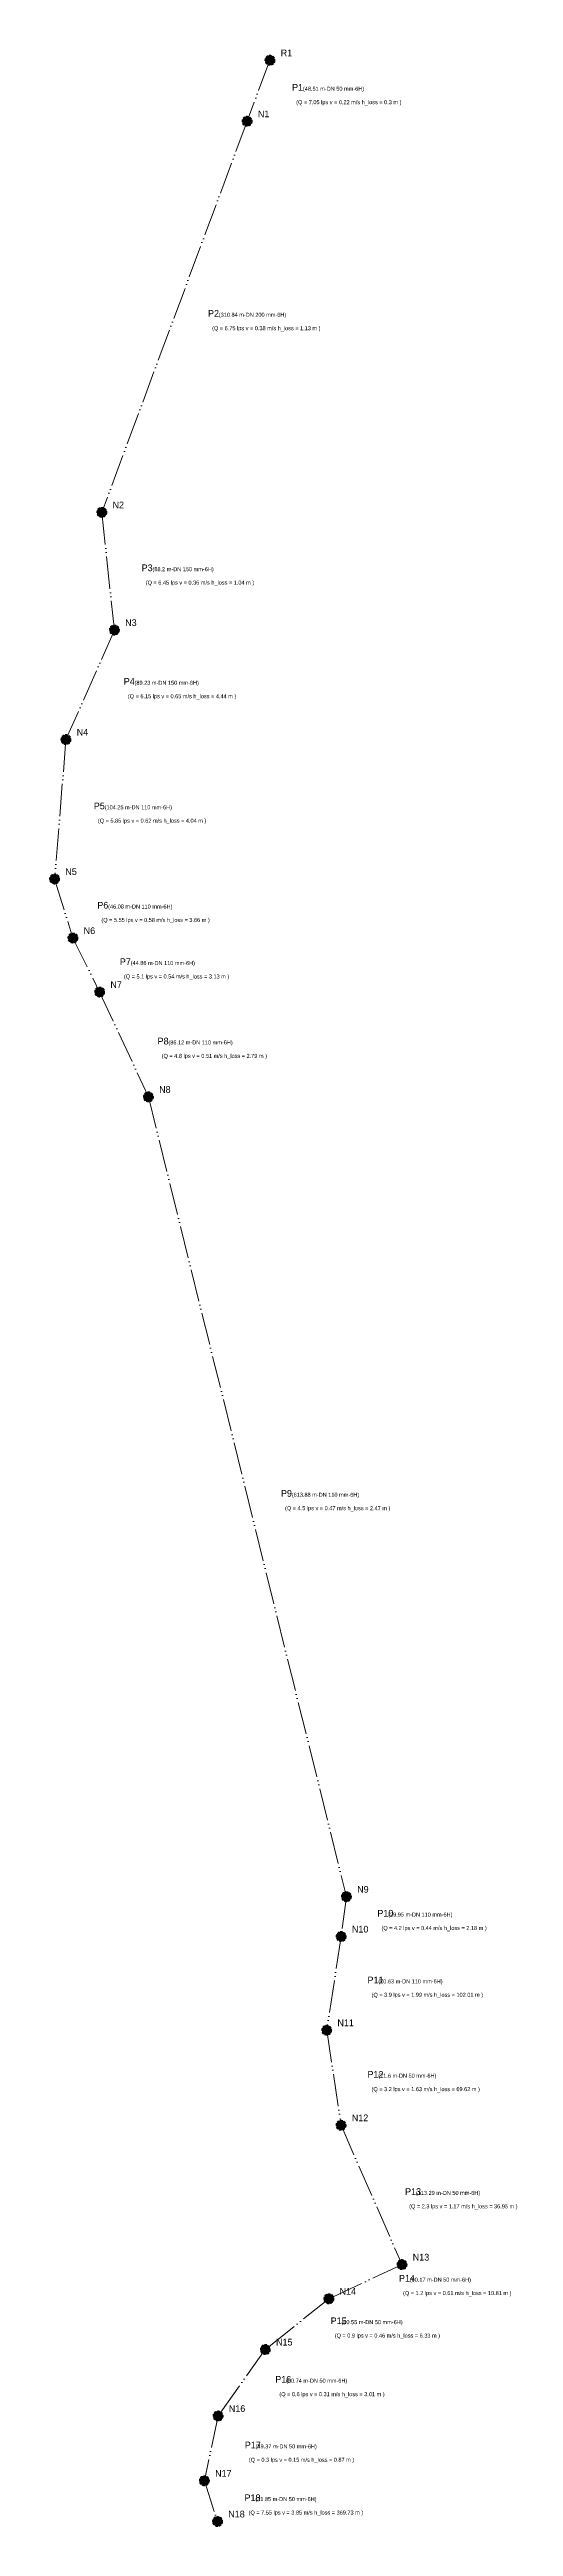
# Model space of a CAD drawing. Header units: inches. Extents: x 628772 to 629118, y 3120214 to 3122059.
import ezdxf

# ---------------------------------------------------------------- set-up
doc = ezdxf.new("R2010")
doc.units = ezdxf.units.IN
doc.header["$MEASUREMENT"] = 0
for name, pattern in [('ACAD_ISO05W100', [33, 24, -3, 0, -3, 0, -3]), ('ACAD_ISO06W100', [36, 24, -3, 0, -3, 0, -3, 0, -3]), ('HIDDEN', [0.375, 0.25, -0.125]), ('PHANTOM', [2.5, 1.25, -0.25, 0.25, -0.25, 0.25, -0.25])]:
    doc.linetypes.add(name, pattern=pattern)
for name, color, linetype, lineweight in [('linkid', 92, 'ACAD_ISO06W100', 0), ('ln', 170, 'ACAD_ISO05W100', 0), ('node', 20, 'HIDDEN', 0), ('text', 2, 'PHANTOM', 0)]:
    doc.layers.add(name, color=color, linetype=linetype, lineweight=lineweight)

# ---------------------------------------------------------------- blocks, each defined once
blk = doc.blocks.new('point_block')
h = blk.add_hatch(color=1)
h.dxf.hatch_style = 1
h.paths.add_polyline_path([(-0.5, 0, 1), (0.5, 0, 1)])
at = {"color": 1}
blk.add_circle((0, 0), 0.496, dxfattribs=at)

msp = doc.modelspace()

# ---------------------------------------------------------------- linework, layer by layer
at = {"layer": 'ln'}
for p, q in [((628936.242, 3122051.412, 1020), (628919.225, 3122005.987, 1000.5)), ((628919.225, 3122005.987, 1000.5), (628811, 3121714.6, 928.8)), ((628811, 3121714.6, 928.8), (628820.4, 3121626.9, 914.1)), ((628820.4, 3121626.9, 914.1), (628784.3, 3121545.3, 904.5)), ((628784.3, 3121545.3, 904.5), (628775.8, 3121441.4, 901.8)), ((628775.8, 3121441.4, 901.8), (628789.5, 3121397.4, 904)), ((628789.5, 3121397.4, 904), (628809.4, 3121357.2, 901.8)), ((628809.4, 3121357.2, 901.8), (628845.7, 3121279.1, 898.4)), ((628845.7, 3121279.1, 898.4), (628993.2, 3120683.2, 883)), ((628993.2, 3120683.2, 883), (628989.3, 3120653.5, 881.2)), ((628989.3, 3120653.5, 881.2), (628978.5, 3120583.7, 866.6)), ((628978.5, 3120583.7, 866.6), (628989.2, 3120512.9, 873.1)), ((628989.2, 3120512.9, 873.1), (629034.6, 3120409.1, 859.7)), ((629034.6, 3120409.1, 859.7), (628980.1, 3120383.6, 865)), ((628980.1, 3120383.6, 865), (628932.8, 3120345.8, 860)), ((628932.8, 3120345.8, 860), (628897.6, 3120296.3, 830)), ((628897.6, 3120296.3, 830), (628887.4, 3120248, 828)), ((628887.4, 3120248, 828), (628897.2, 3120217.7, 825))]:
    msp.add_line(p, q, dxfattribs=at)

# ---------------------------------------------------------------- block references
at = {"layer": 'node', "xscale": 7.5, "yscale": 7.5, "zscale": 7.5}
for p in [(628936.242, 3122051.412, 1020), (628919.225, 3122005.987, 1000.5), (628811, 3121714.6, 928.8), (628820.4, 3121626.9, 914.1), (628784.3, 3121545.3, 904.5), (628775.8, 3121441.4, 901.8), (628789.5, 3121397.4, 904), (628809.4, 3121357.2, 901.8), (628845.7, 3121279.1, 898.4), (628993.2, 3120683.2, 883), (628989.3, 3120653.5, 881.2), (628978.5, 3120583.7, 866.6), (628989.2, 3120512.9, 873.1), (629034.6, 3120409.1, 859.7), (628980.1, 3120383.6, 865), (628932.8, 3120345.8, 860), (628897.6, 3120296.3, 830), (628887.4, 3120248, 828), (628897.2, 3120217.7, 825)]:
    msp.add_blockref('point_block', p, dxfattribs=at)

# ---------------------------------------------------------------- texts
at = {"layer": 'linkid'}
for s, p in [('P1', (628952.7335, 3122028.6995)), ('P2', (628890.1125, 3121860.2935)), ('P3', (628840.7, 3121670.75)), ('P4', (628827.35, 3121586.1)), ('P5', (628805.05, 3121493.35)), ('P6', (628807.65, 3121419.4)), ('P7', (628824.45, 3121377.3)), ('P8', (628852.55, 3121318.15)), ('P9', (628944.45, 3120981.15)), ('P10', (629016.25, 3120668.35)), ('P11', (629008.9, 3120618.6)), ('P12', (629008.85, 3120548.3)), ('P13', (629036.9, 3120461)), ('P14', (629032.35, 3120396.35)), ('P15', (628981.45, 3120364.7)), ('P16', (628940.2, 3120321.05)), ('P17', (628917.5, 3120272.15)), ('P18', (628917.3, 3120232.85))]:
    msp.add_text(s, height=5, dxfattribs=at).set_placement(p)
at = {"layer": 'node'}
for s, p in [('R1', (628944.242, 3122054.412)), ('N1', (628927.225, 3122008.987)), ('N2', (628819, 3121717.6)), ('N3', (628828.4, 3121629.9)), ('N4', (628792.3, 3121548.3)), ('N5', (628783.8, 3121444.4)), ('N6', (628797.5, 3121400.4)), ('N7', (628817.4, 3121360.2)), ('N8', (628853.7, 3121282.1)), ('N9', (629001.2, 3120686.2)), ('N10', (628997.3, 3120656.5)), ('N11', (628986.5, 3120586.7)), ('N12', (628997.2, 3120515.9)), ('N13', (629042.6, 3120412.1)), ('N14', (628988.1, 3120386.6)), ('N15', (628940.8, 3120348.8)), ('N16', (628905.6, 3120299.3)), ('N17', (628895.4, 3120251)), ('N18', (628905.2, 3120220.7))]:
    msp.add_text(s, height=5, dxfattribs=at).set_placement(p)
at = {"layer": 'text'}
for s, p in [('       (Q = 7.05 lps v = 0.22 m/s h_loss = 0.3 m )', (628947.7335, 3122018.6995)), ('       (48.51 m-DN 50 mm-6H)', (628952.7335, 3122028.6995)), ('       (Q = 6.75 lps v = 0.38 m/s h_loss = 1.13 m )', (628885.1125, 3121850.2935)), ('       (310.84 m-DN 200 mm-6H)', (628890.1125, 3121860.2935)), ('       (88.2 m-DN 150 mm-6H)', (628840.7, 3121670.75)), ('       (Q = 6.45 lps v = 0.36 m/s h_loss = 1.04 m )', (628835.7, 3121660.75)), ('       (Q = 6.15 lps v = 0.65 m/s h_loss = 4.44 m )', (628822.35, 3121576.1)), ('       (89.23 m-DN 150 mm-6H)', (628827.35, 3121586.1)), ('       (Q = 5.85 lps v = 0.62 m/s h_loss = 4.04 m )', (628800.05, 3121483.35)), ('       (104.25 m-DN 110 mm-6H)', (628805.05, 3121493.35)), ('       (Q = 5.55 lps v = 0.58 m/s h_loss = 3.66 m )', (628802.65, 3121409.4)), ('       (46.08 m-DN 110 mm-6H)', (628807.65, 3121419.4)), ('       (Q = 5.1 lps v = 0.54 m/s h_loss = 3.13 m )', (628819.45, 3121367.3)), ('       (44.86 m-DN 110 mm-6H)', (628824.45, 3121377.3)), ('       (86.12 m-DN 110 mm-6H)', (628852.55, 3121318.15)), ('       (Q = 4.8 lps v = 0.51 m/s h_loss = 2.79 m )', (628847.55, 3121308.15)), ('       (613.88 m-DN 110 mm-6H)', (628944.45, 3120981.15)), ('       (Q = 4.5 lps v = 0.47 m/s h_loss = 2.47 m )', (628939.45, 3120971.15)), ('       (29.95 m-DN 110 mm-6H)', (629016.25, 3120668.35)), ('       (Q = 4.2 lps v = 0.44 m/s h_loss = 2.18 m )', (629011.25, 3120658.35)), ('       (70.63 m-DN 110 mm-6H)', (629008.9, 3120618.6)), ('       (Q = 3.9 lps v = 1.99 m/s h_loss = 102.01 m )', (629003.9, 3120608.6)), ('       (Q = 3.2 lps v = 1.63 m/s h_loss = 69.62 m )', (629003.85, 3120538.3)), ('       (71.6 m-DN 50 mm-6H)', (629008.85, 3120548.3)), ('       (Q = 2.3 lps v = 1.17 m/s h_loss = 36.95 m )', (629031.9, 3120451)), ('       (113.29 m-DN 50 mm-6H)', (629036.9, 3120461)), ('       (60.17 m-DN 50 mm-6H)', (629032.35, 3120396.35)), ('       (Q = 1.2 lps v = 0.61 m/s h_loss = 10.81 m )', (629027.35, 3120386.35)), ('       (Q = 0.9 lps v = 0.46 m/s h_loss = 6.33 m )', (628976.45, 3120354.7)), ('       (60.55 m-DN 50 mm-6H)', (628981.45, 3120364.7)), ('       (60.74 m-DN 50 mm-6H)', (628940.2, 3120321.05)), ('       (Q = 0.6 lps v = 0.31 m/s h_loss = 3.01 m )', (628935.2, 3120311.05)), ('       (Q = 0.3 lps v = 0.15 m/s h_loss = 0.87 m )', (628912.5, 3120262.15)), ('       (49.37 m-DN 50 mm-6H)', (628917.5, 3120272.15)), ('       (Q = 7.55 lps v = 3.85 m/s h_loss = 369.73 m )', (628912.3, 3120222.85)), ('       (31.85 m-DN 50 mm-6H)', (628917.3, 3120232.85))]:
    msp.add_text(s, height=3, dxfattribs=at).set_placement(p)

doc.saveas('drawing.dxf')
